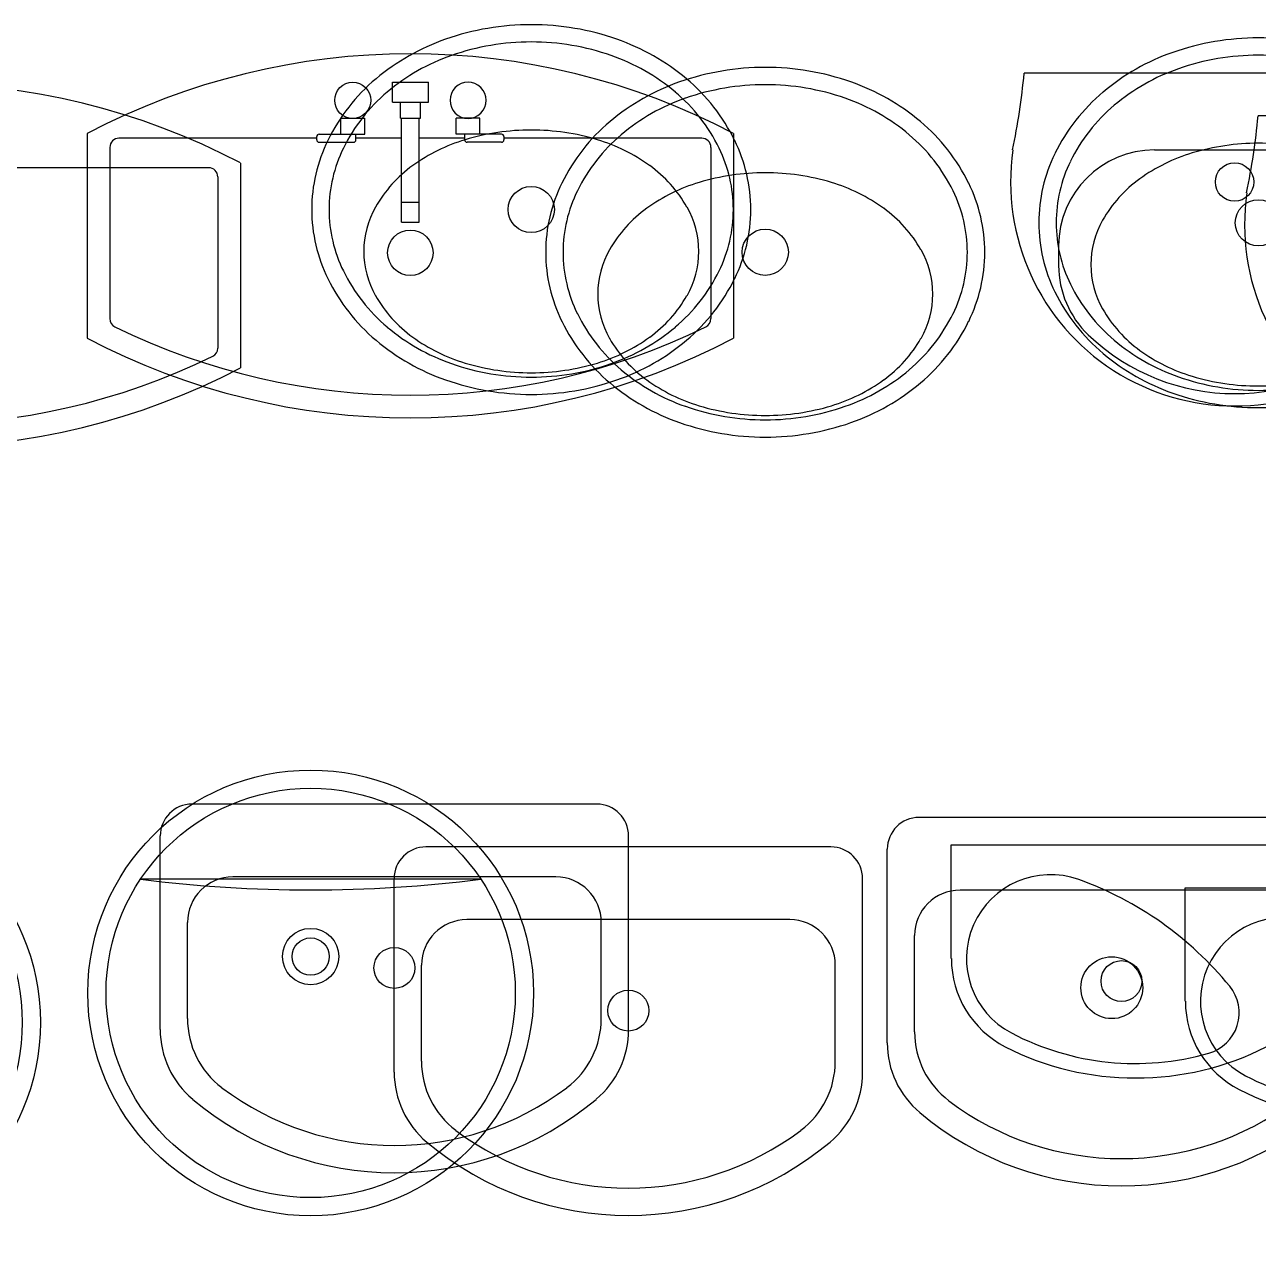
# Model space of a CAD drawing. Header units: inches. Extents: x -610279 to 716273, y -3458896 to 18603.
# Drawn here: x 153 to 1509, y 14641 to 15982 of the extents above; entities that cross this region are included whole.
import ezdxf

# ---------------------------------------------------------------- set-up
doc = ezdxf.new("R2010")
doc.units = ezdxf.units.IN
doc.layers.add('6.Furniture', color=2, linetype='Continuous')
doc.layers.add('freecads.com', color=7, linetype='Continuous')
doc.styles.add('PL-01$0$Standard', font='ARIALN.TTF')

# ---------------------------------------------------------------- blocks, each defined once
blk = doc.blocks.new('bathroom blocks')
at = {"layer": 'freecads.com', "ltscale": 10}
for p, q in [((-115.9, 15333.4), (-115.9, 15355.3)), ((-115.9, 15355.3), (-76.3, 15355.3)), ((-115.9, 15333.4), (-115.9, 15355.3)), ((-115.9, 15355.3), (-76.3, 15355.3)), ((-76.3, 15333.4), (-76.3, 15355.3)), ((-76.3, 15333.4), (-76.3, 15355.3)), ((-115.9, 15333.4), (-76.3, 15333.4)), ((-115.9, 15333.4), (-76.3, 15333.4)), ((-107.1, 15315.8), (-107.1, 15333.4)), ((-107.1, 15315.8), (-107.1, 15333.4)), ((-85.1, 15315.8), (-85.1, 15333.4)), ((-85.1, 15315.8), (-85.1, 15333.4)), ((-172.6, 15315.8), (-146.3, 15315.8)), ((-172.6, 15298.2), (-172.6, 15315.8)), ((-146.3, 15298.2), (-146.3, 15315.8)), ((-107.1, 15315.8), (-85.1, 15315.8)), ((-107.1, 15315.8), (-85.1, 15315.8)), ((-105.7, 15201.6), (-105.8, 15315.8)), ((-86.4, 15201.6), (-86.4, 15315.8)), ((-19.6, 15315.8), (-45.9, 15315.8)), ((-45.9, 15298.2), (-45.9, 15315.8)), ((-19.6, 15298.2), (-19.6, 15315.8)), ((-199.1, 15292.1), (-199.1, 15295.6)), ((-196.4, 15298.2), (-146.3, 15298.2)), ((-196.4, 15289.4), (-158.6, 15289.5)), ((-156, 15292.1), (-156, 15298.2)), ((4.2, 15298.2), (-45.9, 15298.2)), ((-36.2, 15292.1), (-36.2, 15298.2)), ((4.2, 15289.4), (-33.6, 15289.5)), ((6.9, 15292.1), (6.9, 15295.6)), ((-105.7, 15223.6), (-86.4, 15223.6)), ((-105.7, 15201.6), (-86.4, 15201.6))]:
    blk.add_line(p, q, dxfattribs=at)
at = {"layer": 'freecads.com'}
for p, q in [((1840.8, 15350.8), (1378, 15350.8)), ((-451.5, 15299), (-451.5, 15074)), ((259.3, 15299), (259.3, 15074)), ((-199.1, 15293.8), (-416.5, 15293.8)), ((-105.8, 15293.8), (-156, 15293.8)), ((-36.2, 15293.8), (-86.4, 15293.8)), ((224.3, 15293.8), (6.9, 15293.8)), ((-426.5, 15283.8), (-426.5, 15095.5)), ((234.3, 15283.8), (234.3, 15095.5)), ((1521.5, 15266.4), (1697.3, 15266.4)), ((1416, 15160.9), (1416, 15139.4)), ((908.2, 14547.3), (463.2, 14547.3)), ((428.2, 14299.5), (428.2, 14512.3)), ((943.2, 14299.5), (943.2, 14512.3)), ((1298, 14502.4, 0), (1703.5, 14502.4, 0)), ((1298, 14377.5, 0), (1298, 14502.4, 0)), ((-18.6, 14479.3), (-392.8, 14479.3)), ((863.2, 14467.3), (508.2, 14467.3)), ((458.2, 14311.6), (458.2, 14417.3)), ((913.2, 14311.6), (913.2, 14417.3))]:
    blk.add_line(p, q, dxfattribs=at)
for centre, radius in [((1609.4, 15231.2), 21.1), ((836.2, 15200.9), 25.4), ((-96.1, 15167.9), 25), ((-205.7, 14354.3), 245), ((-205.7, 14354.3), 225), ((-205.7, 14394.3), 31), ((-205.7, 14394.3), 20.5), ((685.7, 14367.3), 22.5), ((1474.4, 14345.5, 0), 34)]:
    blk.add_circle(centre, radius, dxfattribs=at)
for centre, radius, start, end in [((836.2, 15118.3), 285.8, 90, 109.2294), ((836.2, 15118.3), 285.8, 70.7706, 90), ((-96.1, 14621.8), 764.8, 62.311, 117.689), ((822.1, 15158.7), 243, 109.2294, 130.1009), ((836.2, 15118.3), 266.8, 90, 109.2294), ((836.2, 15118.3), 266.8, 70.7706, 90), ((850.3, 15158.7), 243, 49.8991, 70.7706), ((822.1, 15158.7), 224, 109.2294, 130.1009), ((850.3, 15158.7), 224, 49.8991, 70.7706), ((800.4, 15184.5), 209.4, 130.1009, 153.8084), ((871.9, 15184.5), 209.4, 26.1916, 49.8991), ((677.4, 15413.1), 703.4, 347.9596, 354.9168), ((800.4, 15184.5), 190.3, 130.1009, 153.8084), ((871.9, 15184.5), 190.3, 26.1916, 49.8991), ((-416.5, 15283.8), 10, 90, 180), ((-196.5, 15295.7), 2.54, 87.8706, 182.1386), ((-196.5, 15292), 2.54, 177.8614, 272.1294), ((-158.5, 15292), 2.54, 267.8706, 2.1386), ((-33.7, 15292), 2.54, 177.8614, 272.1294), ((4.3, 15295.7), 2.54, 357.8614, 92.1294), ((4.3, 15292), 2.54, 267.8706, 2.1386), ((224.3, 15283.8), 10, 0, 90), ((836.2, 15035), 253.3, 90, 106.7049), ((836.2, 15035), 253.3, 73.2951, 90), ((766.9, 15200.9), 172.1, 153.8084, 180), ((818.5, 15093.9), 191.8, 106.7049, 125.9242), ((853.8, 15093.9), 191.8, 54.0758, 73.2951), ((905.4, 15200.9), 172.1, 360, 26.1916), ((766.9, 15200.9), 153, 153.8084, 180), ((905.4, 15200.9), 153, 360, 26.1916), ((1609.4, 15231.2), 246.2, 171.7868, 8.2132), ((1521.5, 15160.9), 105.5, 90, 180), ((791.4, 15131.3), 145.7, 125.9242, 150.2432), ((880.9, 15131.3), 145.7, 29.7568, 54.0758), ((766.9, 15200.9), 172.1, 180, 206.1916), ((766.9, 15200.9), 153, 180, 206.1916), ((750.1, 15154.9), 98.1, 150.2432, 180), ((922.3, 15154.9), 98.1, 360, 29.7568), ((905.4, 15200.9), 153, 333.8084, 360), ((905.4, 15200.9), 172.1, 333.8084, 360), ((750.1, 15154.9), 98.1, 180, 209.7568), ((922.3, 15154.9), 98.1, 330.2432, 360), ((1521.5, 15139.4), 105.5, 180, 226.2352), ((800.4, 15217.4), 209.4, 206.1916, 229.8991), ((800.4, 15217.4), 190.3, 206.1916, 229.8991), ((871.9, 15217.4), 190.3, 310.1009, 333.8084), ((871.9, 15217.4), 209.4, 310.1009, 333.8084), ((791.4, 15178.6), 145.7, 209.7568, 234.0758), ((880.9, 15178.6), 145.7, 305.9242, 330.2432), ((-416.5, 15095.5), 10, 180, 243.9504), ((-96.1, 15751), 739.6, 243.9504, 296.0496), ((224.3, 15095.5), 10, 296.0496, 0), ((-96.1, 15751), 764.6, 242.3013, 297.6987), ((822.1, 15243.1), 224, 229.8991, 250.7706), ((850.3, 15243.1), 224, 289.2294, 310.1009), ((822.1, 15243.1), 243, 229.8991, 250.7706), ((818.5, 15215.9), 191.8, 234.0758, 253.2951), ((853.8, 15215.9), 191.8, 286.7049, 305.9242), ((850.3, 15243.1), 243, 289.2294, 310.1009), ((1609.4, 15231.2), 232.6, 226.2352, 313.7648), ((836.2, 15283.5), 266.8, 250.7706, 270), ((836.2, 15274.8), 253.3, 253.2951, 270), ((836.2, 15274.8), 253.3, 270, 286.7049), ((836.2, 15283.5), 266.8, 270, 289.2294), ((836.2, 15283.5), 285.8, 250.7706, 270), ((836.2, 15283.5), 285.8, 270, 289.2294), ((463.2, 14512.3), 35, 90, 180), ((908.2, 14512.3), 35, 0, 90), ((-205.7, 15957.7), 1490.2, 262.7879, 277.2121), ((508.2, 14417.3), 50, 90, 180), ((863.2, 14417.3), 50, 0, 90), ((1407, 14377.5, 0), 92.3, 70.2977, 242.3444), ((1310.2, 14107.4, 0), 379.2, 39.205, 70.2977), ((1407, 14377.5, 0), 108.9, 180.0019, 242.8607), ((1568.3, 14317.9, 0), 46.2, 285.9263, 39.205), ((553.2, 14311.6), 95, 180, 233.0175), ((818.2, 14311.6), 95, 306.9825, 0), ((528.2, 14299.5), 100, 180, 230.0451), ((843.2, 14299.5), 100, 309.9549, 0), ((1500.4, 14555.8, 0), 293.6, 242.3444, 285.9263), ((1499, 14557.1, 0), 310.7, 242.8607, 270.3274), ((1502.5, 14557.1, 0), 310.7, 269.6764, 297.1431), ((685.7, 14487.5), 315.3, 233.0175, 306.9825), ((685.7, 14487.5), 345.3, 230.0451, 309.9549)]:
    blk.add_arc(centre, radius, start, end, dxfattribs=at)
at = {"layer": 'freecads.com', "ltscale": 10}
blk.add_ellipse((-159.5, 15335.5), major_axis=(-14, 14), ratio=1, start_param=1.570876470536553, end_param=7.854061777716138, dxfattribs=at)
at = {"layer": 'freecads.com', "ltscale": 10, "extrusion": (6.99549e-28, 1.2368e-25, -1)}
blk.add_ellipse((-32.7, 15335.5), major_axis=(14, 14), ratio=1, start_param=1.570876470536553, end_param=7.854061777716138, dxfattribs=at)
at = {"layer": 'freecads.com', "style": 'PL-01$0$Standard', "flags": 8}
for tag, p in [('MODELNUMBER', (515.5, 11335.7)), ('TRADENAME', (515.5, 11335.7)), ('PRODUCT', (515.5, 11335.6)), ('MATERIAL', (515.5, 11335.6))]:
    blk.add_attdef(tag, p, '', height=0.0254, dxfattribs=at)

msp = doc.modelspace()

# ---------------------------------------------------------------- block references
at = {"layer": '6.Furniture'}
for p in [(-126.67819, 578.3652), (672.68545, 563.83491), (130.56463, 531.42491)]:
    msp.add_blockref('bathroom blocks', p, dxfattribs=at)

doc.saveas('drawing.dxf')
